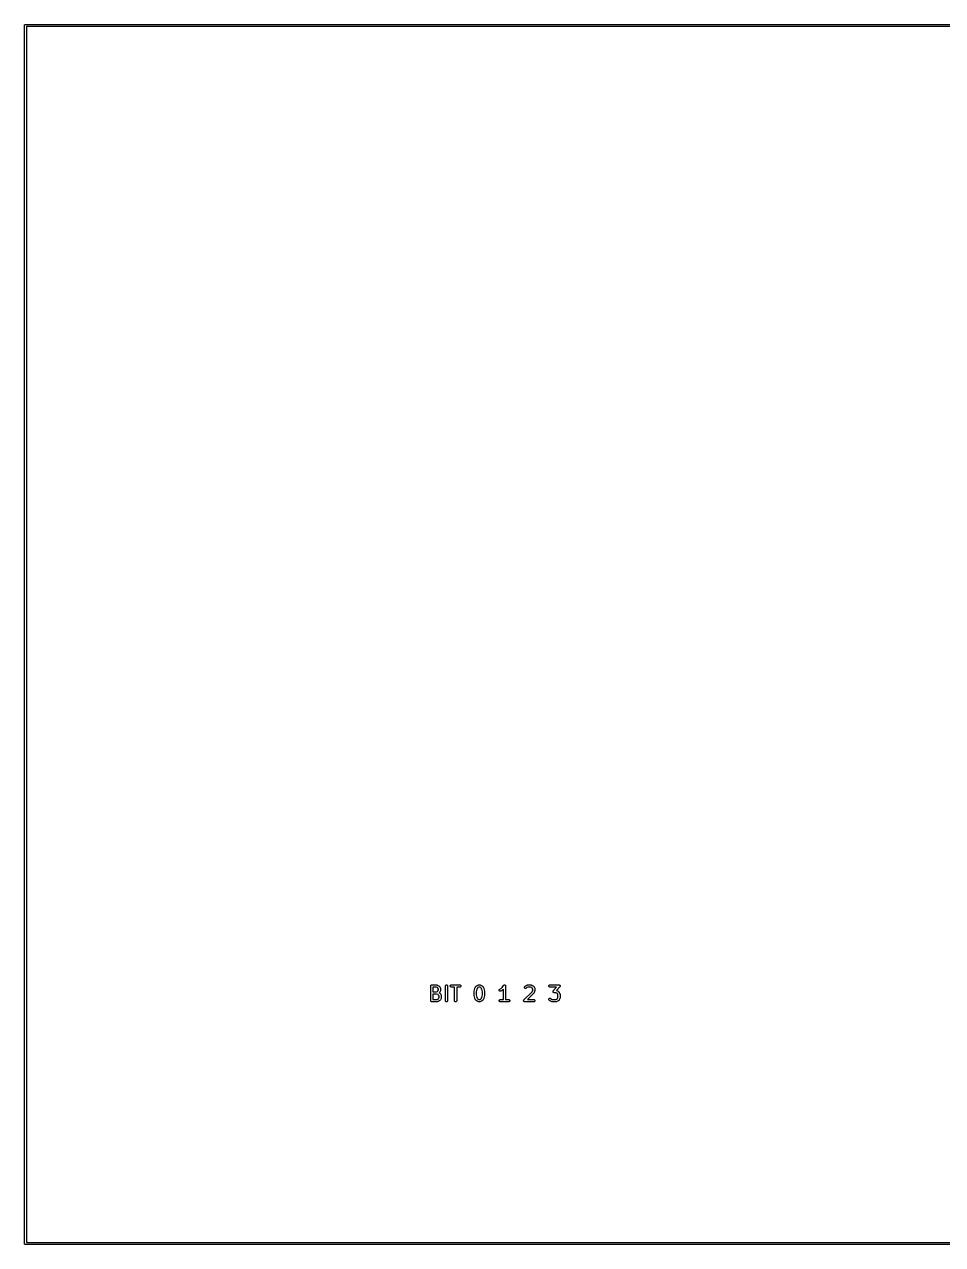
# Model space of a CAD drawing. Extents: x 85 to 210, y -119 to -36.
# Drawn here: x 84.9 to 147.5, y -119.1 to -35.9 of the extents above; entities that cross this region are included whole.
import ezdxf

# ---------------------------------------------------------------- set-up
doc = ezdxf.new("R2010")
doc.units = 0
doc.layers.add('BLACK', color=7, linetype='CONTINUOUS')

msp = doc.modelspace()

# ---------------------------------------------------------------- linework, layer by layer
at = {"layer": 'BLACK', "linetype": 'CONTINUOUS'}
for p, q in [((84.9246, -36), (84.9261, -35.9853)), ((84.925, -36.0037), (84.9246, -36)), ((84.925, -118.996), (84.925, -36.0037)), ((84.9261, -35.9853), (84.9304, -35.9712)), ((84.9304, -35.9712), (84.9373, -35.9581)), ((84.9373, -35.9581), (84.9467, -35.9467)), ((84.9467, -35.9467), (84.9581, -35.9373)), ((84.9581, -35.9373), (84.9712, -35.9304)), ((84.9712, -35.9304), (84.9853, -35.9261)), ((84.9853, -35.9261), (84.9963, -35.925)), ((84.9963, -35.925), (85, -35.9246)), ((85, -35.9246), (85.0037, -35.925)), ((85.0037, -35.925), (209.996, -35.925)), ((209.925, -36.075), (85.075, -36.075)), ((85.075, -36.075), (85.075, -118.925)), ((112.616, -101.444), (112.617, -101.437)), ((112.617, -101.437), (112.619, -101.43)), ((112.617, -101.437), (112.617, -101.437)), ((112.617, -101.437), (112.617, -101.437)), ((112.619, -101.43), (112.621, -101.423)), ((112.621, -101.423), (112.621, -101.423)), ((112.621, -101.423), (112.622, -101.423)), ((112.622, -101.423), (112.625, -101.417)), ((112.625, -101.417), (112.628, -101.41)), ((112.628, -101.41), (112.628, -101.41)), ((112.628, -101.41), (112.629, -101.41)), ((112.629, -101.41), (112.633, -101.405)), ((112.633, -101.405), (112.638, -101.399)), ((112.638, -101.399), (112.643, -101.394)), ((112.638, -101.399), (112.638, -101.399)), ((112.638, -101.399), (112.638, -101.399)), ((112.643, -101.394), (112.649, -101.39)), ((112.649, -101.39), (112.656, -101.386)), ((112.649, -101.39), (112.649, -101.39)), ((112.649, -101.39), (112.649, -101.39)), ((112.656, -101.386), (112.662, -101.383)), ((112.662, -101.383), (112.669, -101.381)), ((112.662, -101.383), (112.662, -101.383)), ((112.662, -101.383), (112.662, -101.383)), ((112.669, -101.381), (112.676, -101.379)), ((112.676, -101.379), (112.683, -101.378)), ((112.676, -101.379), (112.676, -101.379)), ((112.676, -101.379), (112.676, -101.379)), ((112.683, -101.378), (112.69, -101.377)), ((112.69, -101.377), (113.024, -101.377)), ((113.024, -101.377), (113.025, -101.377)), ((113.025, -101.377), (113.027, -101.378)), ((113.027, -101.378), (113.029, -101.378)), ((113.029, -101.378), (113.034, -101.378)), ((113.034, -101.378), (113.039, -101.379)), ((113.039, -101.379), (113.041, -101.38)), ((113.041, -101.38), (113.044, -101.38)), ((113.044, -101.38), (113.048, -101.382)), ((113.048, -101.382), (113.053, -101.383)), ((113.053, -101.383), (113.055, -101.385)), ((113.055, -101.385), (113.057, -101.385)), ((113.057, -101.385), (113.153, -101.433)), ((113.153, -101.433), (113.154, -101.433)), ((113.154, -101.433), (113.157, -101.436)), ((113.157, -101.436), (113.161, -101.438)), ((113.161, -101.438), (113.163, -101.44)), ((113.163, -101.44), (113.166, -101.441)), ((113.166, -101.441), (113.169, -101.444)), ((113.615, -101.451), (113.617, -101.437)), ((113.617, -101.437), (113.622, -101.423)), ((113.622, -101.423), (113.629, -101.41)), ((113.629, -101.41), (113.638, -101.399)), ((113.638, -101.399), (113.649, -101.39)), ((113.649, -101.39), (113.662, -101.383)), ((113.662, -101.383), (113.676, -101.379)), ((113.676, -101.379), (113.691, -101.377)), ((113.691, -101.377), (113.706, -101.379)), ((113.706, -101.379), (113.72, -101.383)), ((113.72, -101.383), (113.732, -101.39)), ((113.732, -101.39), (113.744, -101.4)), ((113.744, -101.4), (113.753, -101.411)), ((113.753, -101.411), (113.76, -101.424)), ((113.76, -101.424), (113.764, -101.438)), ((113.764, -101.438), (113.765, -101.452)), ((113.949, -101.452), (113.95, -101.437)), ((113.95, -101.437), (113.955, -101.423)), ((113.955, -101.423), (113.962, -101.41)), ((113.962, -101.41), (113.971, -101.399)), ((113.971, -101.399), (113.982, -101.39)), ((113.982, -101.39), (113.995, -101.383)), ((113.995, -101.383), (114.009, -101.379)), ((114.009, -101.379), (114.024, -101.377)), ((114.024, -101.377), (114.595, -101.377)), ((114.595, -101.377), (114.596, -101.377)), ((114.596, -101.377), (114.611, -101.379)), ((114.611, -101.379), (114.625, -101.383)), ((114.625, -101.383), (114.638, -101.39)), ((114.638, -101.39), (114.649, -101.4)), ((114.649, -101.4), (114.658, -101.411)), ((114.658, -101.411), (114.665, -101.424)), ((114.665, -101.424), (114.669, -101.438)), ((114.669, -101.438), (114.67, -101.453)), ((115.737, -101.444), (115.74, -101.441)), ((115.74, -101.441), (115.742, -101.439)), ((115.742, -101.439), (115.745, -101.437)), ((115.745, -101.437), (115.749, -101.435)), ((115.749, -101.435), (115.752, -101.433)), ((115.752, -101.433), (115.847, -101.385)), ((115.847, -101.385), (115.848, -101.385)), ((115.848, -101.385), (115.85, -101.384)), ((115.85, -101.384), (115.852, -101.383)), ((115.852, -101.383), (115.857, -101.382)), ((115.857, -101.382), (115.862, -101.38)), ((115.862, -101.38), (115.864, -101.379)), ((115.864, -101.379), (115.866, -101.379)), ((115.866, -101.379), (115.871, -101.378)), ((115.871, -101.378), (115.877, -101.378)), ((115.877, -101.378), (115.879, -101.378)), ((115.879, -101.378), (115.881, -101.377)), ((115.881, -101.377), (115.976, -101.377)), ((115.976, -101.377), (115.977, -101.377)), ((115.977, -101.377), (115.979, -101.378)), ((115.979, -101.378), (115.982, -101.378)), ((115.982, -101.378), (115.987, -101.378)), ((115.987, -101.378), (115.992, -101.379)), ((115.992, -101.379), (115.994, -101.38)), ((115.994, -101.38), (115.996, -101.38)), ((115.996, -101.38), (116.001, -101.382)), ((116.001, -101.382), (116.006, -101.383)), ((116.006, -101.383), (116.008, -101.385)), ((116.008, -101.385), (116.01, -101.385)), ((116.01, -101.385), (116.105, -101.433)), ((116.105, -101.433), (116.106, -101.433)), ((116.106, -101.433), (116.109, -101.436)), ((116.109, -101.436), (116.113, -101.438)), ((116.113, -101.438), (116.116, -101.44)), ((116.116, -101.44), (116.118, -101.441)), ((116.118, -101.441), (116.121, -101.444)), ((117.489, -101.547), (117.58, -101.411)), ((117.58, -101.411), (117.581, -101.41)), ((117.581, -101.41), (117.586, -101.404)), ((117.581, -101.41), (117.581, -101.41)), ((117.581, -101.41), (117.581, -101.41)), ((117.581, -101.41), (117.581, -101.41)), ((117.586, -101.404), (117.59, -101.399)), ((117.59, -101.399), (117.596, -101.394)), ((117.59, -101.399), (117.59, -101.399)), ((117.59, -101.399), (117.59, -101.399)), ((117.596, -101.394), (117.602, -101.39)), ((117.602, -101.39), (117.609, -101.386)), ((117.602, -101.39), (117.602, -101.39)), ((117.602, -101.39), (117.602, -101.39)), ((117.609, -101.386), (117.615, -101.383)), ((117.615, -101.383), (117.622, -101.381)), ((117.615, -101.383), (117.615, -101.383)), ((117.615, -101.383), (117.615, -101.383)), ((117.622, -101.381), (117.629, -101.379)), ((117.629, -101.379), (117.636, -101.378)), ((117.629, -101.379), (117.629, -101.379)), ((117.629, -101.379), (117.629, -101.379)), ((117.636, -101.378), (117.643, -101.377)), ((117.643, -101.377), (117.643, -101.377)), ((117.643, -101.377), (117.651, -101.378)), ((117.643, -101.377), (117.643, -101.377)), ((117.651, -101.378), (117.658, -101.379)), ((117.658, -101.379), (117.658, -101.379)), ((117.658, -101.379), (117.658, -101.379)), ((117.658, -101.379), (117.665, -101.381)), ((117.665, -101.381), (117.672, -101.383)), ((117.672, -101.383), (117.672, -101.383)), ((117.672, -101.383), (117.672, -101.383)), ((117.672, -101.383), (117.679, -101.387)), ((117.679, -101.387), (117.685, -101.39)), ((117.685, -101.39), (117.685, -101.39)), ((117.685, -101.39), (117.685, -101.39)), ((117.685, -101.39), (117.69, -101.395)), ((117.69, -101.395), (117.696, -101.4)), ((117.696, -101.4), (117.696, -101.4)), ((117.696, -101.4), (117.696, -101.4)), ((117.696, -101.4), (117.701, -101.406)), ((117.701, -101.406), (117.705, -101.411)), ((117.705, -101.411), (117.705, -101.411)), ((117.705, -101.411), (117.705, -101.411)), ((117.705, -101.411), (117.709, -101.418)), ((117.709, -101.418), (117.712, -101.424)), ((117.712, -101.424), (117.712, -101.424)), ((117.712, -101.424), (117.712, -101.424)), ((117.712, -101.424), (117.714, -101.431)), ((117.714, -101.431), (117.716, -101.438)), ((117.716, -101.438), (117.716, -101.438)), ((117.716, -101.438), (117.716, -101.438)), ((117.716, -101.438), (117.717, -101.445)), ((119.07, -101.444), (119.073, -101.441)), ((119.073, -101.441), (119.076, -101.439)), ((119.076, -101.439), (119.078, -101.437)), ((119.078, -101.437), (119.082, -101.435)), ((119.082, -101.435), (119.086, -101.433)), ((119.086, -101.433), (119.181, -101.385)), ((119.181, -101.385), (119.182, -101.385)), ((119.182, -101.385), (119.184, -101.384)), ((119.184, -101.384), (119.186, -101.383)), ((119.186, -101.383), (119.191, -101.382)), ((119.191, -101.382), (119.195, -101.38)), ((119.195, -101.38), (119.198, -101.379)), ((119.198, -101.379), (119.2, -101.379)), ((119.2, -101.379), (119.205, -101.378)), ((119.205, -101.378), (119.21, -101.378)), ((119.21, -101.378), (119.212, -101.378)), ((119.212, -101.378), (119.214, -101.377)), ((119.214, -101.377), (119.452, -101.377)), ((119.452, -101.377), (119.453, -101.377)), ((119.453, -101.377), (119.456, -101.378)), ((119.456, -101.378), (119.458, -101.378)), ((119.458, -101.378), (119.463, -101.378)), ((119.463, -101.378), (119.468, -101.379)), ((119.468, -101.379), (119.47, -101.38)), ((119.47, -101.38), (119.472, -101.38)), ((119.472, -101.38), (119.477, -101.382)), ((119.477, -101.382), (119.482, -101.383)), ((119.482, -101.383), (119.484, -101.385)), ((119.484, -101.385), (119.486, -101.385)), ((119.486, -101.385), (119.581, -101.433)), ((119.581, -101.433), (119.582, -101.433)), ((119.582, -101.433), (119.586, -101.436)), ((119.586, -101.436), (119.589, -101.438)), ((119.589, -101.438), (119.592, -101.44)), ((119.592, -101.44), (119.594, -101.441)), ((119.594, -101.441), (119.597, -101.444)), ((120.663, -101.452), (120.665, -101.437)), ((120.665, -101.437), (120.669, -101.423)), ((120.669, -101.423), (120.676, -101.41)), ((120.676, -101.41), (120.685, -101.399)), ((120.685, -101.399), (120.697, -101.39)), ((120.697, -101.39), (120.71, -101.383)), ((120.71, -101.383), (120.724, -101.379)), ((120.724, -101.379), (120.738, -101.377)), ((120.738, -101.377), (121.357, -101.377)), ((121.357, -101.377), (121.358, -101.377)), ((121.358, -101.377), (121.363, -101.378)), ((121.363, -101.378), (121.368, -101.378)), ((121.368, -101.378), (121.37, -101.379)), ((121.37, -101.379), (121.373, -101.379)), ((121.373, -101.379), (121.377, -101.38)), ((121.377, -101.38), (121.382, -101.382)), ((121.382, -101.382), (121.384, -101.383)), ((121.384, -101.383), (121.387, -101.383)), ((121.387, -101.383), (121.391, -101.386)), ((121.391, -101.386), (121.395, -101.388)), ((121.395, -101.388), (121.397, -101.389)), ((121.397, -101.389), (121.4, -101.39)), ((121.4, -101.39), (121.403, -101.394)), ((121.403, -101.394), (121.407, -101.396)), ((121.407, -101.396), (121.409, -101.398)), ((121.409, -101.398), (121.411, -101.4)), ((121.411, -101.4), (121.414, -101.404)), ((121.414, -101.404), (121.417, -101.407)), ((121.417, -101.407), (121.418, -101.409)), ((121.418, -101.409), (121.42, -101.411)), ((121.42, -101.411), (121.422, -101.415)), ((121.422, -101.415), (121.425, -101.419)), ((121.425, -101.419), (121.425, -101.422)), ((121.425, -101.422), (121.427, -101.424)), ((121.427, -101.424), (121.428, -101.429)), ((121.428, -101.429), (121.43, -101.433)), ((121.43, -101.433), (121.43, -101.436)), ((121.43, -101.436), (121.431, -101.438)), ((121.431, -101.438), (121.431, -101.443)), ((121.431, -101.443), (121.432, -101.448)), ((112.615, -101.451), (112.616, -101.444)), ((112.615, -101.452), (112.615, -101.451)), ((112.615, -102.452), (112.615, -101.452)), ((112.615, -101.452), (112.615, -101.452)), ((112.615, -101.452), (112.615, -101.452)), ((112.615, -101.452), (112.615, -101.452)), ((112.765, -101.527), (112.765, -101.854)), ((113.006, -101.527), (112.765, -101.527)), ((112.765, -101.854), (113.006, -101.854)), ((112.765, -102.004), (112.765, -102.377)), ((113.012, -102.004), (112.765, -102.004)), ((113.075, -101.562), (113.006, -101.527)), ((113.006, -101.854), (113.075, -101.819)), ((113.126, -102.042), (113.012, -102.004)), ((113.105, -101.592), (113.075, -101.562)), ((113.075, -101.819), (113.105, -101.789)), ((113.139, -101.661), (113.105, -101.592)), ((113.105, -101.789), (113.139, -101.72)), ((113.153, -102.068), (113.126, -102.042)), ((113.139, -101.72), (113.139, -101.661)), ((113.187, -102.137), (113.153, -102.068)), ((113.153, -102.313), (113.187, -102.244)), ((113.169, -101.444), (113.172, -101.447)), ((113.172, -101.447), (113.22, -101.495)), ((113.187, -102.244), (113.187, -102.137)), ((113.22, -101.886), (113.198, -101.908)), ((113.198, -101.908), (113.2, -101.909)), ((113.2, -101.909), (113.205, -101.912)), ((113.205, -101.912), (113.206, -101.913)), ((113.206, -101.913), (113.208, -101.914)), ((113.208, -101.914), (113.212, -101.917)), ((113.212, -101.917), (113.216, -101.92)), ((113.216, -101.92), (113.218, -101.922)), ((113.218, -101.922), (113.22, -101.923)), ((113.22, -101.495), (113.22, -101.495)), ((113.22, -101.495), (113.223, -101.499)), ((113.222, -101.883), (113.22, -101.886)), ((113.22, -101.923), (113.267, -101.971)), ((113.225, -101.88), (113.222, -101.883)), ((113.223, -101.499), (113.226, -101.502)), ((113.227, -101.877), (113.225, -101.88)), ((113.226, -101.502), (113.228, -101.504)), ((113.229, -101.875), (113.227, -101.877)), ((113.228, -101.504), (113.23, -101.507)), ((113.231, -101.871), (113.229, -101.875)), ((113.23, -101.507), (113.232, -101.511)), ((113.233, -101.868), (113.231, -101.871)), ((113.232, -101.511), (113.234, -101.514)), ((113.234, -101.867), (113.233, -101.868)), ((113.234, -101.514), (113.281, -101.609)), ((113.281, -101.772), (113.234, -101.867)), ((113.267, -101.971), (113.268, -101.972)), ((113.268, -101.972), (113.271, -101.975)), ((113.271, -101.975), (113.274, -101.978)), ((113.274, -101.978), (113.275, -101.981)), ((113.275, -101.981), (113.277, -101.983)), ((113.277, -101.983), (113.279, -101.987)), ((113.279, -101.987), (113.281, -101.99)), ((113.281, -101.609), (113.282, -101.61)), ((113.282, -101.77), (113.281, -101.772)), ((113.281, -101.99), (113.329, -102.086)), ((113.282, -101.61), (113.283, -101.612)), ((113.283, -101.768), (113.282, -101.77)), ((113.283, -101.612), (113.284, -101.614)), ((113.285, -101.763), (113.283, -101.768)), ((113.284, -101.614), (113.285, -101.619)), ((113.285, -101.619), (113.287, -101.624)), ((113.287, -101.758), (113.285, -101.763)), ((113.287, -101.624), (113.287, -101.626)), ((113.287, -101.626), (113.288, -101.628)), ((113.288, -101.754), (113.287, -101.756)), ((113.287, -101.756), (113.287, -101.758)), ((113.288, -101.628), (113.288, -101.633)), ((113.288, -101.633), (113.289, -101.638)), ((113.289, -101.744), (113.288, -101.749)), ((113.288, -101.749), (113.288, -101.754)), ((113.289, -101.638), (113.289, -101.641)), ((113.289, -101.641), (113.289, -101.643)), ((113.289, -101.643), (113.289, -101.738)), ((113.289, -101.738), (113.289, -101.739)), ((113.289, -101.739), (113.289, -101.741)), ((113.289, -101.741), (113.289, -101.744)), ((113.329, -102.086), (113.329, -102.086)), ((113.329, -102.086), (113.33, -102.089)), ((113.33, -102.089), (113.331, -102.09)), ((113.331, -102.09), (113.333, -102.095)), ((113.333, -102.095), (113.334, -102.1)), ((113.334, -102.1), (113.335, -102.102)), ((113.335, -102.102), (113.335, -102.104)), ((113.335, -102.104), (113.336, -102.11)), ((113.336, -102.272), (113.335, -102.277)), ((113.336, -102.11), (113.337, -102.115)), ((113.337, -102.267), (113.336, -102.272)), ((113.337, -102.115), (113.337, -102.117)), ((113.337, -102.117), (113.337, -102.119)), ((113.337, -102.119), (113.337, -102.262)), ((113.337, -102.262), (113.337, -102.263)), ((113.337, -102.263), (113.337, -102.265)), ((113.337, -102.265), (113.337, -102.267)), ((113.615, -101.452), (113.615, -101.451)), ((113.615, -102.452), (113.615, -101.452)), ((113.765, -101.452), (113.765, -102.452)), ((113.95, -101.466), (113.949, -101.452)), ((113.954, -101.48), (113.95, -101.466)), ((113.961, -101.493), (113.954, -101.48)), ((113.97, -101.505), (113.961, -101.493)), ((113.981, -101.514), (113.97, -101.505)), ((113.994, -101.521), (113.981, -101.514)), ((114.008, -101.526), (113.994, -101.521)), ((114.023, -101.527), (114.008, -101.526)), ((114.024, -101.527), (114.023, -101.527)), ((114.235, -101.527), (114.024, -101.527)), ((114.235, -102.452), (114.235, -101.527)), ((114.595, -101.527), (114.385, -101.527)), ((114.385, -101.527), (114.385, -102.452)), ((114.61, -101.526), (114.595, -101.527)), ((114.624, -101.522), (114.61, -101.526)), ((114.637, -101.515), (114.624, -101.522)), ((114.648, -101.506), (114.637, -101.515)), ((114.657, -101.494), (114.648, -101.506)), ((114.664, -101.481), (114.657, -101.494)), ((114.669, -101.467), (114.664, -101.481)), ((114.67, -101.453), (114.669, -101.467)), ((115.568, -101.83), (115.569, -101.824)), ((115.568, -101.831), (115.568, -101.83)), ((115.568, -101.832), (115.568, -101.831)), ((115.568, -101.833), (115.568, -101.832)), ((115.568, -102.071), (115.568, -101.833)), ((115.568, -102.073), (115.568, -102.071)), ((115.568, -102.074), (115.568, -102.073)), ((115.569, -102.08), (115.568, -102.074)), ((115.569, -101.818), (115.57, -101.816)), ((115.569, -101.824), (115.569, -101.818)), ((115.569, -102.086), (115.569, -102.08)), ((115.57, -102.087), (115.569, -102.086)), ((115.57, -101.815), (115.618, -101.625)), ((115.57, -101.816), (115.57, -101.815)), ((115.57, -102.089), (115.57, -102.087)), ((115.57, -102.09), (115.57, -102.089)), ((115.618, -102.28), (115.57, -102.09)), ((115.618, -101.623), (115.621, -101.616)), ((115.618, -101.624), (115.618, -101.623)), ((115.618, -101.623), (115.618, -101.623)), ((115.618, -101.625), (115.618, -101.624)), ((115.621, -101.616), (115.623, -101.61)), ((115.623, -101.609), (115.671, -101.514)), ((115.623, -101.61), (115.623, -101.609)), ((115.623, -101.61), (115.623, -101.61)), ((115.671, -101.513), (115.674, -101.51)), ((115.671, -101.514), (115.671, -101.513)), ((115.674, -101.51), (115.676, -101.506)), ((115.676, -101.506), (115.678, -101.503)), ((115.678, -101.503), (115.679, -101.501)), ((115.679, -101.501), (115.682, -101.498)), ((115.682, -101.498), (115.685, -101.495)), ((115.685, -101.495), (115.733, -101.447)), ((115.761, -101.669), (115.718, -101.843)), ((115.718, -101.843), (115.718, -102.062)), ((115.718, -102.062), (115.761, -102.236)), ((115.733, -101.446), (115.737, -101.444)), ((115.733, -101.447), (115.733, -101.446)), ((115.8, -101.592), (115.761, -101.669)), ((115.761, -102.236), (115.8, -102.313)), ((115.83, -101.562), (115.8, -101.592)), ((115.899, -101.527), (115.83, -101.562)), ((115.958, -101.527), (115.899, -101.527)), ((116.027, -101.562), (115.958, -101.527)), ((116.057, -101.592), (116.027, -101.562)), ((116.096, -101.669), (116.057, -101.592)), ((116.057, -102.313), (116.096, -102.236)), ((116.139, -101.843), (116.096, -101.669)), ((116.096, -102.236), (116.139, -102.062)), ((116.121, -101.444), (116.124, -101.447)), ((116.124, -101.447), (116.172, -101.495)), ((116.139, -102.062), (116.139, -101.843)), ((116.172, -101.495), (116.173, -101.495)), ((116.173, -101.495), (116.175, -101.499)), ((116.175, -101.499), (116.178, -101.502)), ((116.178, -101.502), (116.18, -101.504)), ((116.18, -101.504), (116.182, -101.507)), ((116.182, -101.507), (116.184, -101.511)), ((116.184, -101.511), (116.186, -101.514)), ((116.186, -101.514), (116.234, -101.609)), ((116.234, -101.609), (116.234, -101.61)), ((116.234, -101.61), (116.234, -101.611)), ((116.234, -101.611), (116.235, -101.611)), ((116.235, -101.611), (116.237, -101.617)), ((116.237, -101.617), (116.239, -101.624)), ((116.239, -101.624), (116.239, -101.624)), ((116.239, -101.624), (116.239, -101.625)), ((116.239, -101.625), (116.287, -101.815)), ((116.287, -102.09), (116.239, -102.28)), ((116.287, -101.815), (116.287, -101.816)), ((116.287, -101.816), (116.287, -101.817)), ((116.287, -101.817), (116.288, -101.819)), ((116.288, -102.087), (116.287, -102.088)), ((116.287, -102.088), (116.287, -102.09)), ((116.288, -101.819), (116.288, -101.825)), ((116.288, -101.825), (116.289, -101.831)), ((116.289, -102.075), (116.288, -102.081)), ((116.288, -102.081), (116.288, -102.087)), ((116.289, -101.831), (116.289, -101.832)), ((116.289, -101.832), (116.289, -101.833)), ((116.289, -101.833), (116.289, -102.071)), ((116.289, -102.071), (116.289, -102.072)), ((116.289, -102.072), (116.289, -102.074)), ((116.289, -102.074), (116.289, -102.075)), ((117.282, -101.743), (117.283, -101.728)), ((117.285, -101.757), (117.282, -101.743)), ((117.283, -101.728), (117.286, -101.714)), ((117.29, -101.771), (117.285, -101.757)), ((117.286, -101.714), (117.292, -101.701)), ((117.298, -101.784), (117.29, -101.771)), ((117.292, -101.701), (117.301, -101.689)), ((117.308, -101.794), (117.298, -101.784)), ((117.301, -101.689), (117.311, -101.679)), ((117.319, -101.803), (117.308, -101.794)), ((117.311, -101.679), (117.324, -101.671)), ((117.333, -101.809), (117.319, -101.803)), ((117.324, -101.671), (117.408, -101.629)), ((117.347, -101.812), (117.333, -101.809)), ((117.362, -101.813), (117.347, -101.812)), ((117.376, -101.811), (117.362, -101.813)), ((117.39, -101.806), (117.376, -101.811)), ((117.391, -101.805), (117.39, -101.806)), ((117.486, -101.758), (117.391, -101.805)), ((117.408, -101.629), (117.489, -101.547)), ((117.489, -101.755), (117.486, -101.758)), ((117.493, -101.753), (117.489, -101.755)), ((117.496, -101.751), (117.493, -101.753)), ((117.498, -101.75), (117.496, -101.751)), ((117.501, -101.747), (117.498, -101.75)), ((117.505, -101.744), (117.501, -101.747)), ((117.568, -101.681), (117.505, -101.744)), ((117.505, -101.744), (117.505, -101.744)), ((117.568, -102.377), (117.568, -101.681)), ((117.717, -101.445), (117.718, -101.452)), ((117.718, -101.452), (117.718, -102.377)), ((118.971, -102.399), (119.53, -101.84)), ((118.996, -101.547), (118.998, -101.533)), ((118.998, -101.562), (118.996, -101.547)), ((118.998, -101.533), (119.002, -101.519)), ((119.002, -101.576), (118.998, -101.562)), ((119.002, -101.519), (119.009, -101.506)), ((119.009, -101.589), (119.002, -101.576)), ((119.009, -101.506), (119.018, -101.495)), ((119.018, -101.6), (119.009, -101.589)), ((119.018, -101.495), (119.066, -101.447)), ((119.029, -101.61), (119.018, -101.6)), ((119.042, -101.617), (119.029, -101.61)), ((119.056, -101.621), (119.042, -101.617)), ((119.071, -101.623), (119.056, -101.621)), ((119.066, -101.447), (119.067, -101.446)), ((119.067, -101.446), (119.07, -101.444)), ((119.085, -101.621), (119.071, -101.623)), ((119.099, -101.617), (119.085, -101.621)), ((119.112, -101.611), (119.099, -101.617)), ((119.124, -101.601), (119.112, -101.611)), ((119.163, -101.562), (119.124, -101.601)), ((119.124, -101.601), (119.124, -101.601)), ((119.232, -101.527), (119.163, -101.562)), ((119.648, -101.934), (119.205, -102.377)), ((119.435, -101.527), (119.232, -101.527)), ((119.503, -101.562), (119.435, -101.527)), ((119.534, -101.592), (119.503, -101.562)), ((119.53, -101.84), (119.568, -101.726)), ((119.568, -101.661), (119.534, -101.592)), ((119.568, -101.726), (119.568, -101.661)), ((119.597, -101.444), (119.601, -101.447)), ((119.601, -101.447), (119.648, -101.495)), ((119.648, -101.495), (119.649, -101.495)), ((119.65, -101.932), (119.648, -101.934)), ((119.649, -101.495), (119.652, -101.499)), ((119.651, -101.931), (119.65, -101.932)), ((119.654, -101.927), (119.651, -101.931)), ((119.652, -101.499), (119.655, -101.502)), ((119.658, -101.923), (119.654, -101.927)), ((119.655, -101.502), (119.656, -101.504)), ((119.656, -101.504), (119.658, -101.507)), ((119.658, -101.507), (119.66, -101.511)), ((119.659, -101.921), (119.658, -101.923)), ((119.66, -101.919), (119.659, -101.921)), ((119.66, -101.511), (119.662, -101.514)), ((119.662, -101.914), (119.66, -101.919)), ((119.662, -101.514), (119.71, -101.609)), ((119.664, -101.91), (119.662, -101.914)), ((119.665, -101.908), (119.664, -101.91)), ((119.666, -101.906), (119.665, -101.908)), ((119.714, -101.762), (119.666, -101.905)), ((119.666, -101.905), (119.666, -101.906)), ((119.71, -101.609), (119.71, -101.61)), ((119.71, -101.61), (119.711, -101.612)), ((119.711, -101.612), (119.712, -101.614)), ((119.712, -101.614), (119.714, -101.619)), ((119.714, -101.619), (119.715, -101.624)), ((119.715, -101.758), (119.714, -101.762)), ((119.715, -101.624), (119.716, -101.626)), ((119.716, -101.754), (119.715, -101.758)), ((119.716, -101.626), (119.716, -101.628)), ((119.716, -101.628), (119.717, -101.633)), ((119.717, -101.751), (119.716, -101.754)), ((119.717, -101.633), (119.718, -101.638)), ((119.718, -101.739), (119.717, -101.743)), ((119.717, -101.743), (119.717, -101.748)), ((119.717, -101.748), (119.717, -101.751)), ((119.718, -101.638), (119.718, -101.641)), ((119.718, -101.641), (119.718, -101.643)), ((119.718, -101.643), (119.718, -101.738)), ((119.718, -101.738), (119.718, -101.739)), ((120.664, -101.466), (120.663, -101.452)), ((120.669, -101.48), (120.664, -101.466)), ((120.675, -101.493), (120.669, -101.48)), ((120.685, -101.505), (120.675, -101.493)), ((120.696, -101.514), (120.685, -101.505)), ((120.709, -101.521), (120.696, -101.514)), ((120.723, -101.526), (120.709, -101.521)), ((120.737, -101.527), (120.723, -101.526)), ((120.738, -101.527), (120.737, -101.527)), ((121.192, -101.527), (120.738, -101.527)), ((120.949, -101.823), (120.95, -101.821)), ((120.949, -101.828), (120.949, -101.823)), ((120.949, -101.833), (120.949, -101.828)), ((120.949, -101.835), (120.949, -101.833)), ((120.949, -101.838), (120.949, -101.835)), ((120.95, -101.843), (120.949, -101.838)), ((120.95, -101.818), (120.952, -101.814)), ((120.95, -101.821), (120.95, -101.818)), ((120.95, -101.847), (120.95, -101.843)), ((120.951, -101.85), (120.95, -101.847)), ((120.951, -101.853), (120.951, -101.85)), ((120.953, -101.857), (120.951, -101.853)), ((120.952, -101.814), (120.953, -101.809)), ((120.953, -101.809), (120.954, -101.807)), ((120.954, -101.861), (120.953, -101.857)), ((120.954, -101.807), (120.955, -101.804)), ((120.955, -101.864), (120.954, -101.861)), ((120.955, -101.804), (120.957, -101.8)), ((120.956, -101.866), (120.955, -101.864)), ((120.959, -101.87), (120.956, -101.866)), ((120.957, -101.8), (120.959, -101.796)), ((120.959, -101.796), (120.96, -101.794)), ((120.961, -101.874), (120.959, -101.87)), ((120.96, -101.794), (120.962, -101.791)), ((120.963, -101.876), (120.961, -101.874)), ((120.962, -101.791), (120.965, -101.788)), ((120.964, -101.879), (120.963, -101.876)), ((120.967, -101.882), (120.964, -101.879)), ((120.965, -101.788), (120.967, -101.784)), ((120.967, -101.784), (121.192, -101.527)), ((120.97, -101.886), (120.967, -101.882)), ((120.972, -101.887), (120.97, -101.886)), ((120.974, -101.889), (120.972, -101.887)), ((120.978, -101.892), (120.974, -101.889)), ((120.981, -101.895), (120.978, -101.892)), ((120.984, -101.896), (120.981, -101.895)), ((120.986, -101.898), (120.984, -101.896)), ((120.99, -101.9), (120.986, -101.898)), ((120.994, -101.902), (120.99, -101.9)), ((120.997, -101.903), (120.994, -101.902)), ((120.999, -101.904), (120.997, -101.903)), ((121.004, -101.905), (120.999, -101.904)), ((121.008, -101.907), (121.004, -101.905)), ((121.011, -101.907), (121.008, -101.907)), ((121.013, -101.908), (121.011, -101.907)), ((121.018, -101.908), (121.013, -101.908)), ((121.023, -101.908), (121.018, -101.908)), ((121.024, -101.908), (121.023, -101.908)), ((121.149, -101.908), (121.024, -101.908)), ((121.217, -101.943), (121.149, -101.908)), ((121.414, -101.502), (121.187, -101.761)), ((121.187, -101.761), (121.191, -101.763)), ((121.191, -101.763), (121.196, -101.764)), ((121.196, -101.764), (121.198, -101.765)), ((121.198, -101.765), (121.2, -101.766)), ((121.2, -101.766), (121.295, -101.814)), ((121.248, -101.973), (121.217, -101.943)), ((121.282, -102.042), (121.248, -101.973)), ((121.248, -102.313), (121.282, -102.244)), ((121.282, -102.244), (121.282, -102.042)), ((121.295, -101.814), (121.296, -101.814)), ((121.296, -101.814), (121.3, -101.817)), ((121.3, -101.817), (121.304, -101.819)), ((121.304, -101.819), (121.306, -101.821)), ((121.306, -101.821), (121.309, -101.822)), ((121.309, -101.822), (121.312, -101.825)), ((121.312, -101.825), (121.315, -101.828)), ((121.315, -101.828), (121.363, -101.876)), ((121.363, -101.876), (121.363, -101.876)), ((121.363, -101.876), (121.366, -101.88)), ((121.366, -101.88), (121.369, -101.883)), ((121.369, -101.883), (121.37, -101.885)), ((121.37, -101.885), (121.372, -101.888)), ((121.372, -101.888), (121.374, -101.891)), ((121.374, -101.891), (121.377, -101.895)), ((121.377, -101.895), (121.424, -101.99)), ((121.416, -101.498), (121.414, -101.502)), ((121.419, -101.494), (121.416, -101.498)), ((121.421, -101.492), (121.419, -101.494)), ((121.422, -101.49), (121.421, -101.492)), ((121.424, -101.486), (121.422, -101.49)), ((121.426, -101.481), (121.424, -101.486)), ((121.424, -101.99), (121.425, -101.991)), ((121.425, -101.991), (121.425, -101.993)), ((121.425, -101.993), (121.426, -101.995)), ((121.427, -101.479), (121.426, -101.481)), ((121.426, -101.995), (121.428, -102)), ((121.428, -101.477), (121.427, -101.479)), ((121.429, -101.472), (121.428, -101.477)), ((121.428, -102), (121.43, -102.005)), ((121.431, -101.467), (121.429, -101.472)), ((121.43, -102.005), (121.43, -102.007)), ((121.43, -102.007), (121.431, -102.009)), ((121.432, -101.458), (121.431, -101.462)), ((121.431, -101.462), (121.431, -101.465)), ((121.431, -101.465), (121.431, -101.467)), ((121.431, -102.009), (121.431, -102.014)), ((121.431, -102.014), (121.432, -102.019)), ((121.432, -102.267), (121.431, -102.272)), ((121.431, -102.272), (121.431, -102.277)), ((121.432, -101.448), (121.432, -101.45)), ((121.432, -101.45), (121.432, -101.453)), ((121.432, -101.453), (121.432, -101.458)), ((121.432, -102.019), (121.432, -102.022)), ((121.432, -102.022), (121.432, -102.024)), ((121.432, -102.024), (121.432, -102.262)), ((121.432, -102.262), (121.432, -102.263)), ((121.432, -102.263), (121.432, -102.265)), ((121.432, -102.265), (121.432, -102.267)), ((112.616, -102.459), (112.615, -102.452)), ((112.617, -102.466), (112.616, -102.459)), ((112.617, -102.467), (112.617, -102.466)), ((112.619, -102.474), (112.617, -102.467)), ((112.617, -102.467), (112.617, -102.467)), ((112.621, -102.48), (112.619, -102.474)), ((112.621, -102.481), (112.621, -102.48)), ((112.624, -102.487), (112.621, -102.481)), ((112.621, -102.481), (112.621, -102.481)), ((112.628, -102.493), (112.624, -102.487)), ((112.628, -102.494), (112.628, -102.493)), ((112.632, -102.499), (112.628, -102.494)), ((112.628, -102.494), (112.628, -102.494)), ((112.637, -102.505), (112.632, -102.499)), ((112.643, -102.51), (112.637, -102.505)), ((112.637, -102.505), (112.637, -102.505)), ((112.637, -102.505), (112.637, -102.505)), ((112.648, -102.514), (112.643, -102.51)), ((112.649, -102.515), (112.648, -102.514)), ((112.648, -102.514), (112.648, -102.514)), ((112.655, -102.518), (112.649, -102.515)), ((112.661, -102.521), (112.655, -102.518)), ((112.661, -102.522), (112.661, -102.521)), ((112.661, -102.521), (112.661, -102.521)), ((112.668, -102.524), (112.661, -102.522)), ((112.675, -102.526), (112.668, -102.524)), ((112.682, -102.527), (112.675, -102.526)), ((112.675, -102.526), (112.675, -102.526)), ((112.675, -102.526), (112.675, -102.526)), ((112.689, -102.527), (112.682, -102.527)), ((112.69, -102.527), (112.689, -102.527)), ((113.071, -102.527), (112.69, -102.527)), ((112.69, -102.527), (112.69, -102.527)), ((112.69, -102.527), (112.69, -102.527)), ((112.69, -102.527), (112.69, -102.527)), ((112.765, -102.377), (113.054, -102.377)), ((113.054, -102.377), (113.122, -102.343)), ((113.074, -102.527), (113.071, -102.527)), ((113.076, -102.527), (113.074, -102.527)), ((113.081, -102.526), (113.076, -102.527)), ((113.086, -102.526), (113.081, -102.526)), ((113.088, -102.525), (113.086, -102.526)), ((113.09, -102.525), (113.088, -102.525)), ((113.095, -102.523), (113.09, -102.525)), ((113.1, -102.522), (113.095, -102.523)), ((113.102, -102.521), (113.1, -102.522)), ((113.104, -102.52), (113.102, -102.521)), ((113.105, -102.519), (113.104, -102.52)), ((113.2, -102.472), (113.105, -102.519)), ((113.122, -102.343), (113.153, -102.313)), ((113.204, -102.47), (113.2, -102.472)), ((113.208, -102.468), (113.204, -102.47)), ((113.21, -102.466), (113.208, -102.468)), ((113.213, -102.464), (113.21, -102.466)), ((113.216, -102.461), (113.213, -102.464)), ((113.219, -102.459), (113.216, -102.461)), ((113.22, -102.458), (113.219, -102.459)), ((113.267, -102.41), (113.22, -102.458)), ((113.27, -102.407), (113.267, -102.41)), ((113.273, -102.404), (113.27, -102.407)), ((113.275, -102.401), (113.273, -102.404)), ((113.277, -102.399), (113.275, -102.401)), ((113.279, -102.395), (113.277, -102.399)), ((113.281, -102.392), (113.279, -102.395)), ((113.329, -102.295), (113.281, -102.391)), ((113.281, -102.391), (113.281, -102.392)), ((113.33, -102.293), (113.329, -102.295)), ((113.331, -102.291), (113.33, -102.293)), ((113.332, -102.287), (113.331, -102.291)), ((113.334, -102.282), (113.332, -102.287)), ((113.335, -102.28), (113.334, -102.282)), ((113.335, -102.277), (113.335, -102.28)), ((113.617, -102.467), (113.615, -102.452)), ((113.621, -102.481), (113.617, -102.467)), ((113.628, -102.494), (113.621, -102.481)), ((113.637, -102.505), (113.628, -102.494)), ((113.649, -102.515), (113.637, -102.505)), ((113.661, -102.522), (113.649, -102.515)), ((113.675, -102.526), (113.661, -102.522)), ((113.69, -102.527), (113.675, -102.526)), ((113.705, -102.526), (113.69, -102.527)), ((113.719, -102.522), (113.705, -102.526)), ((113.732, -102.515), (113.719, -102.522)), ((113.743, -102.506), (113.732, -102.515)), ((113.752, -102.495), (113.743, -102.506)), ((113.759, -102.482), (113.752, -102.495)), ((113.764, -102.468), (113.759, -102.482)), ((113.765, -102.453), (113.764, -102.468)), ((113.765, -102.452), (113.765, -102.453)), ((114.236, -102.467), (114.235, -102.452)), ((114.24, -102.481), (114.236, -102.467)), ((114.247, -102.494), (114.24, -102.481)), ((114.256, -102.505), (114.247, -102.494)), ((114.268, -102.515), (114.256, -102.505)), ((114.28, -102.522), (114.268, -102.515)), ((114.294, -102.526), (114.28, -102.522)), ((114.309, -102.527), (114.294, -102.526)), ((114.324, -102.526), (114.309, -102.527)), ((114.338, -102.522), (114.324, -102.526)), ((114.351, -102.515), (114.338, -102.522)), ((114.362, -102.506), (114.351, -102.515)), ((114.371, -102.495), (114.362, -102.506)), ((114.378, -102.482), (114.371, -102.495)), ((114.383, -102.468), (114.378, -102.482)), ((114.385, -102.453), (114.383, -102.468)), ((114.385, -102.452), (114.385, -102.453)), ((115.618, -102.281), (115.618, -102.28)), ((115.618, -102.28), (115.618, -102.28)), ((115.62, -102.287), (115.618, -102.281)), ((115.623, -102.294), (115.62, -102.287)), ((115.623, -102.295), (115.623, -102.294)), ((115.623, -102.294), (115.623, -102.294)), ((115.671, -102.391), (115.623, -102.295)), ((115.623, -102.295), (115.623, -102.295)), ((115.673, -102.394), (115.671, -102.391)), ((115.675, -102.398), (115.673, -102.394)), ((115.677, -102.4), (115.675, -102.398)), ((115.679, -102.403), (115.677, -102.4)), ((115.682, -102.406), (115.679, -102.403)), ((115.684, -102.409), (115.682, -102.406)), ((115.685, -102.41), (115.684, -102.409)), ((115.733, -102.458), (115.685, -102.41)), ((115.736, -102.46), (115.733, -102.458)), ((115.739, -102.463), (115.736, -102.46)), ((115.742, -102.465), (115.739, -102.463)), ((115.744, -102.467), (115.742, -102.465)), ((115.748, -102.469), (115.744, -102.467)), ((115.751, -102.471), (115.748, -102.469)), ((115.752, -102.472), (115.751, -102.471)), ((115.847, -102.519), (115.752, -102.472)), ((115.8, -102.313), (115.83, -102.343)), ((115.83, -102.343), (115.899, -102.377)), ((115.849, -102.52), (115.847, -102.519)), ((115.851, -102.521), (115.849, -102.52)), ((115.856, -102.523), (115.851, -102.521)), ((115.861, -102.525), (115.856, -102.523)), ((115.863, -102.525), (115.861, -102.525)), ((115.865, -102.526), (115.863, -102.525)), ((115.87, -102.526), (115.865, -102.526)), ((115.876, -102.527), (115.87, -102.526)), ((115.878, -102.527), (115.876, -102.527)), ((115.88, -102.527), (115.878, -102.527)), ((115.881, -102.527), (115.88, -102.527)), ((115.976, -102.527), (115.881, -102.527)), ((115.899, -102.377), (115.958, -102.377)), ((115.958, -102.377), (116.027, -102.343)), ((115.978, -102.527), (115.976, -102.527)), ((115.981, -102.527), (115.978, -102.527)), ((115.986, -102.526), (115.981, -102.527)), ((115.991, -102.526), (115.986, -102.526)), ((115.993, -102.525), (115.991, -102.526)), ((115.995, -102.525), (115.993, -102.525)), ((116, -102.523), (115.995, -102.525)), ((116.005, -102.522), (116, -102.523)), ((116.007, -102.521), (116.005, -102.522)), ((116.009, -102.52), (116.007, -102.521)), ((116.01, -102.519), (116.009, -102.52)), ((116.105, -102.472), (116.01, -102.519)), ((116.027, -102.343), (116.057, -102.313)), ((116.109, -102.47), (116.105, -102.472)), ((116.112, -102.468), (116.109, -102.47)), ((116.115, -102.466), (116.112, -102.468)), ((116.117, -102.464), (116.115, -102.466)), ((116.12, -102.461), (116.117, -102.464)), ((116.124, -102.459), (116.12, -102.461)), ((116.172, -102.41), (116.124, -102.458)), ((116.124, -102.458), (116.124, -102.459)), ((116.175, -102.407), (116.172, -102.41)), ((116.178, -102.404), (116.175, -102.407)), ((116.179, -102.401), (116.178, -102.404)), ((116.181, -102.399), (116.179, -102.401)), ((116.183, -102.395), (116.181, -102.399)), ((116.186, -102.392), (116.183, -102.395)), ((116.234, -102.295), (116.186, -102.391)), ((116.186, -102.391), (116.186, -102.392)), ((116.236, -102.288), (116.234, -102.295)), ((116.234, -102.295), (116.234, -102.295)), ((116.234, -102.295), (116.234, -102.295)), ((116.239, -102.282), (116.236, -102.288)), ((116.239, -102.28), (116.239, -102.281)), ((116.239, -102.281), (116.239, -102.281)), ((116.239, -102.281), (116.239, -102.282)), ((117.282, -102.452), (117.284, -102.437)), ((117.283, -102.466), (117.282, -102.452)), ((117.288, -102.48), (117.283, -102.466)), ((117.284, -102.437), (117.288, -102.423)), ((117.288, -102.423), (117.295, -102.41)), ((117.294, -102.493), (117.288, -102.48)), ((117.304, -102.505), (117.294, -102.493)), ((117.295, -102.41), (117.304, -102.399)), ((117.304, -102.399), (117.316, -102.39)), ((117.315, -102.514), (117.304, -102.505)), ((117.328, -102.521), (117.315, -102.514)), ((117.316, -102.39), (117.329, -102.383)), ((117.342, -102.526), (117.328, -102.521)), ((117.329, -102.383), (117.343, -102.379)), ((117.356, -102.527), (117.342, -102.526)), ((117.343, -102.379), (117.357, -102.377)), ((117.357, -102.527), (117.356, -102.527)), ((117.357, -102.377), (117.568, -102.377)), ((117.929, -102.527), (117.357, -102.527)), ((117.718, -102.377), (117.929, -102.377)), ((117.929, -102.377), (117.93, -102.377)), ((117.943, -102.526), (117.929, -102.527)), ((117.93, -102.377), (117.944, -102.379)), ((117.957, -102.522), (117.943, -102.526)), ((117.944, -102.379), (117.958, -102.383)), ((117.97, -102.515), (117.957, -102.522)), ((117.958, -102.383), (117.971, -102.39)), ((117.981, -102.506), (117.97, -102.515)), ((117.971, -102.39), (117.982, -102.4)), ((117.991, -102.494), (117.981, -102.506)), ((117.982, -102.4), (117.991, -102.411)), ((117.991, -102.411), (117.998, -102.424)), ((117.998, -102.481), (117.991, -102.494)), ((117.998, -102.424), (118.002, -102.438)), ((118.002, -102.467), (117.998, -102.481)), ((118.002, -102.438), (118.004, -102.453)), ((118.004, -102.453), (118.002, -102.467)), ((118.949, -102.452), (118.95, -102.445)), ((118.949, -102.459), (118.949, -102.452)), ((118.949, -102.452), (118.949, -102.452)), ((118.949, -102.452), (118.949, -102.452)), ((118.95, -102.466), (118.949, -102.459)), ((118.95, -102.437), (118.952, -102.43)), ((118.95, -102.438), (118.95, -102.437)), ((118.95, -102.437), (118.95, -102.437)), ((118.95, -102.445), (118.95, -102.438)), ((118.95, -102.467), (118.95, -102.466)), ((118.952, -102.474), (118.95, -102.467)), ((118.95, -102.467), (118.95, -102.467)), ((118.952, -102.43), (118.955, -102.424)), ((118.954, -102.48), (118.952, -102.474)), ((118.954, -102.481), (118.954, -102.48)), ((118.958, -102.487), (118.954, -102.481)), ((118.954, -102.481), (118.954, -102.481)), ((118.955, -102.423), (118.958, -102.417)), ((118.955, -102.424), (118.955, -102.423)), ((118.955, -102.423), (118.955, -102.423)), ((118.958, -102.417), (118.961, -102.411)), ((118.961, -102.493), (118.958, -102.487)), ((118.961, -102.411), (118.962, -102.411)), ((118.961, -102.494), (118.961, -102.493)), ((118.966, -102.499), (118.961, -102.494)), ((118.961, -102.494), (118.961, -102.494)), ((118.962, -102.41), (118.966, -102.405)), ((118.962, -102.411), (118.962, -102.41)), ((118.966, -102.405), (118.971, -102.399)), ((118.97, -102.505), (118.966, -102.499)), ((118.976, -102.51), (118.97, -102.505)), ((118.97, -102.505), (118.97, -102.505)), ((118.97, -102.505), (118.97, -102.505)), ((118.981, -102.514), (118.976, -102.51)), ((118.982, -102.514), (118.981, -102.514)), ((118.988, -102.518), (118.982, -102.514)), ((118.982, -102.514), (118.982, -102.514)), ((118.994, -102.521), (118.988, -102.518)), ((118.995, -102.521), (118.994, -102.521)), ((118.994, -102.521), (118.994, -102.521)), ((119.001, -102.524), (118.995, -102.521)), ((119.008, -102.526), (119.001, -102.524)), ((119.016, -102.527), (119.008, -102.526)), ((119.008, -102.526), (119.008, -102.526)), ((119.008, -102.526), (119.008, -102.526)), ((119.023, -102.527), (119.016, -102.527)), ((119.024, -102.527), (119.023, -102.527)), ((119.023, -102.527), (119.023, -102.527)), ((119.023, -102.527), (119.023, -102.527)), ((119.023, -102.527), (119.023, -102.527)), ((119.643, -102.527), (119.024, -102.527)), ((119.205, -102.377), (119.643, -102.377)), ((119.643, -102.377), (119.644, -102.377)), ((119.657, -102.526), (119.643, -102.527)), ((119.644, -102.377), (119.658, -102.379)), ((119.671, -102.522), (119.657, -102.526)), ((119.658, -102.379), (119.672, -102.383)), ((119.684, -102.515), (119.671, -102.522)), ((119.672, -102.383), (119.685, -102.39)), ((119.696, -102.506), (119.684, -102.515)), ((119.685, -102.39), (119.696, -102.4)), ((119.696, -102.4), (119.706, -102.411)), ((119.705, -102.494), (119.696, -102.506)), ((119.712, -102.481), (119.705, -102.494)), ((119.706, -102.411), (119.712, -102.424)), ((119.712, -102.424), (119.717, -102.438)), ((119.716, -102.467), (119.712, -102.481)), ((119.718, -102.453), (119.716, -102.467)), ((119.717, -102.438), (119.718, -102.453)), ((120.663, -102.356), (120.665, -102.342)), ((120.664, -102.371), (120.663, -102.356)), ((120.668, -102.385), (120.664, -102.371)), ((120.665, -102.342), (120.669, -102.328)), ((120.675, -102.398), (120.668, -102.385)), ((120.669, -102.328), (120.676, -102.315)), ((120.684, -102.409), (120.675, -102.398)), ((120.676, -102.315), (120.685, -102.304)), ((120.685, -102.41), (120.684, -102.409)), ((120.685, -102.304), (120.697, -102.295)), ((120.733, -102.458), (120.685, -102.41)), ((120.697, -102.295), (120.71, -102.288)), ((120.71, -102.288), (120.724, -102.284)), ((120.724, -102.284), (120.738, -102.282)), ((120.736, -102.46), (120.733, -102.458)), ((120.739, -102.463), (120.736, -102.46)), ((120.738, -102.282), (120.753, -102.284)), ((120.742, -102.465), (120.739, -102.463)), ((120.744, -102.467), (120.742, -102.465)), ((120.748, -102.469), (120.744, -102.467)), ((120.751, -102.471), (120.748, -102.469)), ((120.752, -102.472), (120.751, -102.471)), ((120.847, -102.519), (120.752, -102.472)), ((120.753, -102.284), (120.767, -102.288)), ((120.767, -102.288), (120.78, -102.295)), ((120.78, -102.295), (120.791, -102.304)), ((120.791, -102.304), (120.83, -102.343)), ((120.83, -102.343), (120.899, -102.377)), ((120.849, -102.52), (120.847, -102.519)), ((120.851, -102.521), (120.849, -102.52)), ((120.856, -102.523), (120.851, -102.521)), ((120.861, -102.525), (120.856, -102.523)), ((120.863, -102.525), (120.861, -102.525)), ((120.865, -102.526), (120.863, -102.525)), ((120.87, -102.526), (120.865, -102.526)), ((120.876, -102.527), (120.87, -102.526)), ((120.878, -102.527), (120.876, -102.527)), ((120.88, -102.527), (120.878, -102.527)), ((120.881, -102.527), (120.88, -102.527)), ((121.167, -102.527), (120.881, -102.527)), ((120.899, -102.377), (121.149, -102.377)), ((121.149, -102.377), (121.217, -102.343)), ((121.169, -102.527), (121.167, -102.527)), ((121.171, -102.527), (121.169, -102.527)), ((121.176, -102.526), (121.171, -102.527)), ((121.181, -102.526), (121.176, -102.526)), ((121.183, -102.525), (121.181, -102.526)), ((121.186, -102.525), (121.183, -102.525)), ((121.19, -102.523), (121.186, -102.525)), ((121.195, -102.522), (121.19, -102.523)), ((121.197, -102.521), (121.195, -102.522)), ((121.199, -102.52), (121.197, -102.521)), ((121.2, -102.519), (121.199, -102.52)), ((121.295, -102.472), (121.2, -102.519)), ((121.217, -102.343), (121.248, -102.313)), ((121.299, -102.47), (121.295, -102.472)), ((121.303, -102.468), (121.299, -102.47)), ((121.305, -102.466), (121.303, -102.468)), ((121.308, -102.464), (121.305, -102.466)), ((121.311, -102.461), (121.308, -102.464)), ((121.314, -102.459), (121.311, -102.461)), ((121.315, -102.458), (121.314, -102.459)), ((121.363, -102.41), (121.315, -102.458)), ((121.365, -102.407), (121.363, -102.41)), ((121.368, -102.404), (121.365, -102.407)), ((121.37, -102.401), (121.368, -102.404)), ((121.372, -102.399), (121.37, -102.401)), ((121.374, -102.395), (121.372, -102.399)), ((121.376, -102.392), (121.374, -102.395)), ((121.377, -102.391), (121.376, -102.392)), ((121.424, -102.295), (121.377, -102.391)), ((121.425, -102.293), (121.424, -102.295)), ((121.426, -102.291), (121.425, -102.293)), ((121.428, -102.287), (121.426, -102.291)), ((121.429, -102.282), (121.428, -102.287)), ((121.43, -102.28), (121.429, -102.282)), ((121.431, -102.277), (121.43, -102.28)), ((84.9246, -119), (84.925, -118.996)), ((84.9261, -119.015), (84.9246, -119)), ((84.9304, -119.029), (84.9261, -119.015)), ((84.9373, -119.042), (84.9304, -119.029)), ((84.9467, -119.053), (84.9373, -119.042)), ((84.9581, -119.063), (84.9467, -119.053)), ((84.9712, -119.07), (84.9581, -119.063)), ((84.9853, -119.074), (84.9712, -119.07)), ((85, -119.075), (84.9853, -119.074)), ((85.0037, -119.075), (85, -119.075)), ((209.996, -119.075), (85.0037, -119.075)), ((85.075, -118.925), (209.925, -118.925))]:
    msp.add_line(p, q, dxfattribs=at)

doc.saveas('drawing.dxf')
